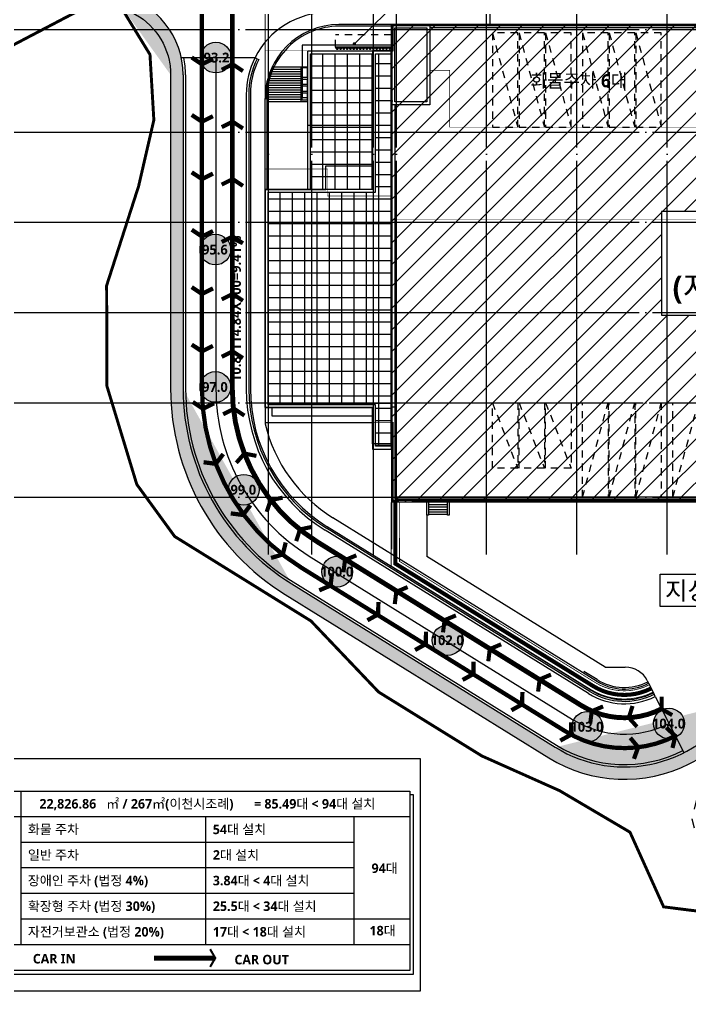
# Model space of a CAD drawing. Header units: millimetres. Extents: x 8000 to 190005487, y 8000 to 455456909.
# Drawn here: x 59747 to 141507, y 8000 to 127692 of the extents above; entities that cross this region are included whole.
import ezdxf
from ezdxf.enums import TextEntityAlignment as Align
from ezdxf.xclip import XClip

# ---------------------------------------------------------------- set-up
doc = ezdxf.new("R2010")
doc.units = ezdxf.units.MM
doc.header["$LTSCALE"] = 800
doc.header["$MEASUREMENT"] = 0
doc.header["$XCLIPFRAME"] = 0
for name, pattern in [('CEN', [62, 60, -1, 0, -1]), ('CENTER', [2, 1.25, -0.25, 0.25, -0.25]), ('HID', [2, 1.1, -0.9]), ('PHANTOM2', [31.75, 15.875, -3.175, 3.175, -3.175, 3.175, -3.175]), ('XREF_BASE$0$PHANTOM', [63.5, 31.75, -6.35, 6.35, -6.35, 6.35, -6.35]), ('XREF_BASE$0$PHANTOMX2', [5, 2.5, -0.5, 0.5, -0.5, 0.5, -0.5])]:
    doc.linetypes.add(name, pattern=pattern)
doc.layers.get('0').update_dxf_attribs({"linetype": 'CONTINUOUS'})
for name, color, linetype in [('2F', 5, 'HID'), ('8', 8, 'CONTINUOUS'), ('9', 3, 'CONTINUOUS'), ('__COL', 2, 'CONTINUOUS'), ('A-ANNO-TEXT2', 3, 'CONTINUOUS'), ('A-조적해치', 8, 'CONTINUOUS'), ('ADA030', 1, 'CONTINUOUS'), ('CEN', 1, 'CEN'), ('COL', 2, 'CONTINUOUS'), ('CONCM', 3, 'CONTINUOUS'), ('FIN', 5, 'CONTINUOUS'), ('LSMD_CONT_LDREG_41500', 1, 'CONTINUOUS'), ('rndur', 1, 'CONTINUOUS'), ('SYM', 7, 'CONTINUOUS'), ('WID', 4, 'CONTINUOUS'), ('XREF_BASE$0$CE_PROPERTY LINE', 2, 'XREF_BASE$0$PHANTOM'), ('도로레벨', 5, 'CONTINUOUS'), ('사업부지', 7, 'CONTINUOUS'), ('성토옹벽', 6, 'CONTINUOUS'), ('자전거거치대', 5, 'CONTINUOUS'), ('지상1층', 253, 'CONTINUOUS'), ('지상1층 평면도$0$A-PK', 6, 'CONTINUOUS'), ('지하2층외벽선', 6, 'CONTINUOUS')]:
    doc.layers.add(name, color=color, linetype=linetype)
for name, color, linetype, lineweight in [('A-MKXS-TEXT1', 3, 'CONTINUOUS', 25), ('CE_FH_TEXT', 130, 'CONTINUOUS', 20), ('XR-평면도$0$A-SSXM-STAIR', 7, 'CONTINUOUS', 25)]:
    doc.layers.add(name, color=color, linetype=linetype, lineweight=lineweight)
doc.layers.add('Defpoint', color=161, linetype='CONTINUOUS', plot=False)
doc.styles.add('SH_대대리576', font='')
doc.styles.get('SH_대대리576').set_extended_font_data('NanumGothic', bold=True)

# ---------------------------------------------------------------- blocks, each defined once
blk = doc.blocks.new('A$C782D0ED3')
for points in [[(10900, 17600), (0, 17600), (0, 11200), (700, 11200), (700, 16900), (10900, 16900)], [(700, 16900), (8600, 16900), (8600, 0), (700, 0)], [(1050, 16550), (8600, 16550), (8600, 0), (1050, 0)]]:
    blk.add_lwpolyline(points, close=True)
at = {"layer": '8'}
for p, q in [((2550, 0), (2550, 16550)), ((4050, 0), (4050, 16550)), ((5550, 0), (5550, 16550)), ((7050, 0), (7050, 16550)), ((8550, 0), (8550, 16550)), ((8600, 15050), (1050, 15050)), ((8600, 13550), (1050, 13550)), ((8600, 12050), (1050, 12050)), ((8600, 10550), (1050, 10550)), ((8600, 9050), (1050, 9050)), ((8600, 7550), (1050, 7550)), ((8600, 6050), (1050, 6050)), ((8600, 4550), (1050, 4550)), ((8600, 3050), (1050, 3050)), ((8600, 1550), (1050, 1550))]:
    blk.add_line(p, q, dxfattribs=at)
blk = doc.blocks.new('A$C1A6F6B66')
blk.add_lwpolyline([(15350, 48550), (13100, 48550), (13100, 31650), (0, 31650), (0, 5050), (13100, 5050), (13100, 0), (15400, 0), (15400, 350), (13450, 350), (13450, 5400), (350, 5400), (350, 31300), (13450, 31300), (13450, 48200), (15350, 48200)], close=True)
at = {"layer": '8'}
for p, q in [((13850, 350), (13850, 48200)), ((15350, 350), (15350, 48550)), ((15400, 46950), (13450, 46950)), ((15400, 45450), (13450, 45450)), ((15400, 43950), (13450, 43950)), ((15400, 42450), (13450, 42450)), ((15400, 40950), (13450, 40950)), ((15400, 39450), (13450, 39450)), ((15400, 37950), (13450, 37950)), ((15400, 36450), (13450, 36450)), ((15400, 34950), (13450, 34950)), ((15400, 33450), (13450, 33450)), ((1850, 5400), (1850, 31300)), ((3350, 5400), (3350, 31300)), ((4850, 5400), (4850, 31300)), ((6350, 5400), (6350, 31300)), ((7850, 5400), (7850, 31300)), ((9350, 5400), (9350, 31300)), ((10850, 5400), (10850, 31300)), ((12350, 5400), (12350, 31300)), ((15400, 31950), (13450, 31950)), ((15400, 30450), (350, 30450)), ((15400, 28950), (350, 28950)), ((15400, 27450), (350, 27450)), ((15400, 25950), (350, 25950)), ((15400, 24450), (350, 24450)), ((15400, 22950), (350, 22950)), ((15400, 21450), (350, 21450)), ((15400, 19950), (350, 19950)), ((15400, 18450), (350, 18450)), ((15400, 16950), (350, 16950)), ((15400, 15450), (350, 15450)), ((15400, 13950), (350, 13950)), ((15400, 12450), (350, 12450)), ((15400, 10950), (350, 10950)), ((15400, 9450), (350, 9450)), ((15400, 7950), (350, 7950)), ((15400, 6450), (350, 6450)), ((15400, 4950), (13450, 4950)), ((15400, 3450), (13450, 3450)), ((15400, 1950), (13450, 1950)), ((15400, 450), (13450, 450))]:
    blk.add_line(p, q, dxfattribs=at)
blk = doc.blocks.new('A$C1BFD5BFA')
for points in [[(106530, 22900), (100200, 22900)], [(106530, 12809), (106530, 22900)], [(100200, 22500), (106130, 22500), (106130, 13209), (100200, 13209)], [(106530, 12809), (100200, 12809)]]:
    blk.add_lwpolyline(points)
at = {"layer": 'COL'}
for points in [[(0, 58200), (0, 0), (100200, 0), (100200, 12809)], [(100200, 22900), (100200, 58200), (0, 58200)], [(95500, 57800), (4700, 57800)], [(400, 48400), (400, 400), (99800, 400), (99800, 13209), (99800, 13209)], [(99800, 13209), (99800, 13209), (99800, 48400)], [(100200, 22900), (100200, 12809)]]:
    blk.add_lwpolyline(points, dxfattribs=at)
for points in [[(4700, 48400), (0, 48400), (0, 58200), (4700, 58200)], [(4300, 48800), (400, 48800), (400, 57800), (4300, 57800)], [(95500, 48400), (100200, 48400), (100200, 58200), (95500, 58200)], [(95900, 48800), (99800, 48800), (99800, 57800), (95900, 57800)]]:
    blk.add_lwpolyline(points, close=True, dxfattribs=at)
blk = doc.blocks.new('지상1층 평면도$0$_P대형')
at = {"layer": '지상1층 평면도$0$A-PK', "color": 6, "linetype": 'HID'}
blk.add_line((-150, -1500), (-3250, -13000), dxfattribs=at)
blk.add_lwpolyline([(-150, -1500), (-150, -13000), (-3250, -13000), (-3250, -1500)], close=True, dxfattribs=at)
blk = doc.blocks.new('A$C666166B5')
at = {"layer": '지상1층 평면도$0$A-PK', "linetype": 'HID'}
blk.add_line((0, 8000), (3100, 0), dxfattribs=at)
blk.add_lwpolyline([(3100, 8000), (3100, 0), (0, 0), (0, 8000), (3100, 8000)], dxfattribs=at)
blk = doc.blocks.new('*U1107')
at = {"layer": 'Defpoint', "linetype": 'HID'}
for p, q in [((-400, -61), (-400, -1561)), ((6400, -61), (6400, -1561)), ((6400, -1561), (-400, -1561))]:
    blk.add_line(p, q, dxfattribs=at)
at = {"layer": 'SYM', "color": 5}
for p, q in [((-400, -61), (-400, 49)), ((6400, -61), (6400, 49))]:
    blk.add_line(p, q, dxfattribs=at)
at = {"layer": '자전거거치대'}
for p, q in [((6400, 49), (-400, 49)), ((6400, -61), (-400, -61))]:
    blk.add_line(p, q, dxfattribs=at)
at = {"layer": '자전거거치대', "linetype": 'HID'}
blk.add_line((6400, 0), (-400, 0), dxfattribs=at)
at = {"layer": '자전거거치대'}
for points in [[(-170, 169), (-170, -76, 1), (-145, -76), (-145, 169, 0.4142136), (-200, 225, 0.4142136), (-255, 169), (-255, -76, 1), (-230, -76), (-230, 169, -0.4142136), (-200, 199, -0.4142116), (-170, 169)], [(230, 169), (230, -76, 1), (255, -76), (255, 169, 0.4142136), (200, 225, 0.4142136), (145, 169), (145, -76, 1), (170, -76), (170, 169, -0.4142136), (200, 199, -0.4142116), (230, 169)], [(630, 169), (630, -76, 1), (655, -76), (655, 169, 0.4142136), (600, 225, 0.4142136), (545, 169), (545, -76, 1), (570, -76), (570, 169, -0.4142136), (600, 199, -0.4142116), (630, 169)], [(1030, 169), (1030, -76, 1), (1055, -76), (1055, 169, 0.4142136), (1000, 225, 0.4142136), (945, 169), (945, -76, 1), (970, -76), (970, 169, -0.4142136), (1000, 199, -0.4142116), (1030, 169)], [(1430, 169), (1430, -76, 1), (1455, -76), (1455, 169, 0.4142136), (1400, 225, 0.4142136), (1345, 169), (1345, -76, 1), (1370, -76), (1370, 169, -0.4142136), (1400, 199, -0.4142116), (1430, 169)], [(1830, 169), (1830, -76, 1), (1855, -76), (1855, 169, 0.4142136), (1800, 225, 0.4142136), (1745, 169), (1745, -76, 1), (1770, -76), (1770, 169, -0.4142136), (1800, 199, -0.4142116), (1830, 169)], [(2230, 169), (2230, -76, 1), (2255, -76), (2255, 169, 0.4142136), (2200, 225, 0.4142136), (2145, 169), (2145, -76, 1), (2170, -76), (2170, 169, -0.4142136), (2200, 199, -0.4142116), (2230, 169)], [(2630, 169), (2630, -76, 1), (2655, -76), (2655, 169, 0.4142136), (2600, 225, 0.4142136), (2545, 169), (2545, -76, 1), (2570, -76), (2570, 169, -0.4142136), (2600, 199, -0.4142116), (2630, 169)], [(3030, 169), (3030, -76, 1), (3055, -76), (3055, 169, 0.4142136), (3000, 225, 0.4142136), (2945, 169), (2945, -76, 1), (2970, -76), (2970, 169, -0.4142136), (3000, 199, -0.4142116), (3030, 169)], [(3430, 169), (3430, -76, 1), (3455, -76), (3455, 169, 0.4142136), (3400, 225, 0.4142136), (3345, 169), (3345, -76, 1), (3370, -76), (3370, 169, -0.4142136), (3400, 199, -0.4142116), (3430, 169)], [(3830, 169), (3830, -76, 1), (3855, -76), (3855, 169, 0.4142136), (3800, 225, 0.4142136), (3745, 169), (3745, -76, 1), (3770, -76), (3770, 169, -0.4142136), (3800, 199, -0.4142116), (3830, 169)], [(4230, 169), (4230, -76, 1), (4255, -76), (4255, 169, 0.4142136), (4200, 225, 0.4142136), (4145, 169), (4145, -76, 1), (4170, -76), (4170, 169, -0.4142136), (4200, 199, -0.4142116), (4230, 169)], [(4630, 169), (4630, -76, 1), (4655, -76), (4655, 169, 0.4142136), (4600, 225, 0.4142136), (4545, 169), (4545, -76, 1), (4570, -76), (4570, 169, -0.4142136), (4600, 199, -0.4142116), (4630, 169)], [(5030, 169), (5030, -76, 1), (5055, -76), (5055, 169, 0.4142136), (5000, 225, 0.4142136), (4945, 169), (4945, -76, 1), (4970, -76), (4970, 169, -0.4142136), (5000, 199, -0.4142116), (5030, 169)], [(5430, 169), (5430, -76, 1), (5455, -76), (5455, 169, 0.4142136), (5400, 225, 0.4142136), (5345, 169), (5345, -76, 1), (5370, -76), (5370, 169, -0.4142136), (5400, 199, -0.4142116), (5430, 169)], [(5830, 169), (5830, -76, 1), (5855, -76), (5855, 169, 0.4142136), (5800, 225, 0.4142136), (5745, 169), (5745, -76, 1), (5770, -76), (5770, 169, -0.4142136), (5800, 199, -0.4142116), (5830, 169)], [(6230, 169), (6230, -76, 1), (6255, -76), (6255, 169, 0.4142136), (6200, 225, 0.4142136), (6145, 169), (6145, -76, 1), (6170, -76), (6170, 169, -0.4142136), (6200, 199, -0.4142116), (6230, 169)]]:
    blk.add_lwpolyline(points, format="xyb", dxfattribs=at)
blk = doc.blocks.new('A$C53055D6E')
at = {"layer": 'XREF_BASE$0$CE_PROPERTY LINE', "color": 8, "linetype": 'XREF_BASE$0$PHANTOMX2', "ltscale": 3, "flags": 128}
blk.add_lwpolyline([(24653, 158067), (15380, 151109), (8259, 149251), (3838, 149290), (748, 147602), (-6916, 147572), (-7299, 146160), (-1843, 125252), (436, 116516), (2171, 109870), (5326, 104706), (5798, 96717), (3940, 88655), (43, 76541), (81, 64279), (3722, 52297), (8342, 45951), (24954, 35648), (27528, 32946), (33205, 26984), (45785, 19196), (55262, 14961), (63842, 9900), (67943, 799), (71065, 403), (74495, 0), (71416, 11497), (72509, 16027), (80907, 20283), (84381, 29814), (86654, 26118), (86417, 19281), (94182, 16961), (94474, 13223), (94701, 13128), (143072, 50641), (145797, 73715), (141926, 86006), (137274, 142330), (130340, 137929), (128629, 139085), (122336, 140647), (114378, 141402), (105827, 145930), (90331, 146144), (69871, 143916), (58636, 140116), (56478, 144307), (45633, 153630)], close=True, dxfattribs=at)
at = {"layer": '성토옹벽', "color": 4, "linetype": 'CENTER', "ltscale": 100, "const_width": 500, "flags": 128}
blk.add_lwpolyline([(35227, 50136), (35231, 42646), (59346, 27715, 0.2618101), (66396, 27417)], format="xyb", dxfattribs=at)
at = {"layer": '성토옹벽', "color": 4, "linetype": 'Continuous', "ltscale": 10, "const_width": 100, "flags": 128}
for points in [[(34727, 50135), (34732, 42367), (59083, 27290, 0.2618101), (66623, 26971)], [(35727, 50136), (35731, 42925), (59609, 28140, 0.2618101), (66170, 27863)]]:
    blk.add_lwpolyline(points, format="xyb", dxfattribs=at)
blk = doc.blocks.new('G$C940A8A8A')
at = {"layer": 'LSMD_CONT_LDREG_41500', "color": 1, "linetype": 'Continuous', "const_width": 300, "flags": 128}
blk.add_lwpolyline([(13684, 124791), (15433, 118998), (13873, 111149), (10039, 103817), (3210, 93080), (151, 81205), (648, 68692), (3516, 61385), (16989, 47222), (18797, 43957), (22785, 36755), (32990, 26043), (41091, 19552), (48115, 12489), (49785, 2647), (52706, 1476), (55923, 220)], dxfattribs=at)
blk = doc.blocks.new('123123')
at = {"layer": 'rndur', "linetype": 'PHANTOM2', "ltscale": 2, "const_width": 360, "flags": 128}
blk.add_lwpolyline([(206883, -157310), (202971, -156085), (192523, -138055), (192037, -134393), (187653, -139214), (180694, -143462), (173737, -143509), (161354, -148904), (157725, -144242), (154816, -136784), (158050, -127241), (126239, -144923), (122996, -147375), (114777, -142533), (78067, -156212), (59378, -150969), (50990, -145420), (42961, -141949), (35259, -140747), (23792, -141142), (15855, -140119), (12425, -139716), (9303, -139321), (5202, -130219), (-3377, -125158), (-12855, -120922), (-25433, -113134), (-31110, -107172), (-33684, -104469), (-50296, -94166), (-54916, -87820), (-58556, -75838), (-58594, -63575), (-54697, -51462), (-52838, -43399), (-53310, -35411), (-56465, -30247), (-58199, -23603), (-65933, 6044), (-65550, 7455), (-83110, 7388), (-99556, 7405), (-100789, 7832), (-83513, -58384), (-91570, -60086), (-90952, -159807)], dxfattribs=at)
at = {"layer": 'rndur', "linetype": 'PHANTOM2', "ltscale": 2, "flags": 128}
blk.add_lwpolyline([(206883, -157310), (202971, -156085), (192523, -138055), (192037, -134393), (187653, -139214), (180694, -143462), (173737, -143509), (161354, -148904), (157725, -144242), (154816, -136784), (158050, -127241), (126239, -144923), (122996, -147375), (114777, -142533), (78067, -156212), (59378, -150969), (50990, -145420), (42961, -141949), (35259, -140747), (23792, -141142), (15855, -140119), (12425, -139716), (9303, -139321), (5202, -130219), (-3377, -125158), (-12855, -120922), (-25433, -113134), (-31110, -107172), (-33684, -104469), (-50296, -94166), (-54916, -87820), (-58556, -75838), (-58594, -63575), (-54697, -51462), (-52838, -43399), (-53310, -35411), (-56465, -30247), (-58199, -23603), (-65933, 6044), (-65550, 7455), (-83110, 7388), (-99556, 7405), (-100789, 7832), (-83513, -58384), (-91570, -60086), (-90952, -159807)], dxfattribs=at)
at = {"rotation": 14.62512504690287}
blk.add_blockref('G$C940A8A8A', (-38193, -154447), dxfattribs=at)

msp = doc.modelspace()

# ---------------------------------------------------------------- hatches: boundary and pattern name
at = {"layer": '2F', "linetype": 'ByBlock'}
h = msp.add_hatch(dxfattribs=at)
h.set_pattern_fill('ANSI31', color=256, scale=15000)
h.set_pattern_definition([(45, (-2584541.3, 1388298.8), (-1325.8252, 1325.8252), [])])
h.paths.add_polyline_path([(105076.7, 127089.3), (105076.7, 68889.3), (205276.7, 68889.3), (205276.7, 81889.3), (211598.8, 81889.3), (211598.8, 91789.3), (205276.7, 91789.3), (205276.7, 127089.3)])
h.paths.add_polyline_path([(137970.5, 91661.9), (172382.8, 91661.9), (172382.8, 104316.6), (137970.5, 104316.6)], flags=16)
at = {"layer": '도로레벨', "linetype": 'Continuous', "true_color": 0xffffff}
h = msp.add_hatch(color=7, dxfattribs=at)
edge = h.paths.add_edge_path()
edge.add_arc((83672.1, 123063.1), 1873.2, 0, 360)
h = msp.add_hatch(color=7, dxfattribs=at)
edge = h.paths.add_edge_path()
edge.add_arc((83606.2, 99656.2), 1873.2, 0, 360)
h = msp.add_hatch(color=7, dxfattribs=at)
edge = h.paths.add_edge_path()
edge.add_arc((83606.2, 82908.3), 1873.2, 0, 360)
h = msp.add_hatch(color=7, dxfattribs=at)
edge = h.paths.add_edge_path()
edge.add_arc((87072.1, 70378), 1873.2, 0, 360)
h = msp.add_hatch(color=7, dxfattribs=at)
edge = h.paths.add_edge_path()
edge.add_arc((98455.5, 60385.9), 1873.2, 0, 360)
h = msp.add_hatch(color=7, dxfattribs=at)
edge = h.paths.add_edge_path()
edge.add_arc((111923.1, 52037), 1873.2, 0, 360)
h = msp.add_hatch(color=7, dxfattribs=at)
edge = h.paths.add_edge_path()
edge.add_arc((128960.4, 41475.1), 1873.2, 0, 360)
h = msp.add_hatch(color=7, dxfattribs=at)
edge = h.paths.add_edge_path()
edge.add_arc((138903.9, 41873.8), 1873.2, 0, 360)
at = {"layer": '사업부지', "linetype": 'Continuous', "ltscale": 10}
h = msp.add_hatch(dxfattribs=at)
h.set_pattern_fill('AR-HBONE', color=8, scale=100, angle=14.625125, style=0)
h.set_pattern_definition([(59.62512505, (-197505235.8, -418325729.87), (-142.83199963, 547.356392), [1200, -400]), (149.62512505, (-197505033.53, -418325384.78), (-142.83199963, 547.356392), [1200, -400])])
edge = h.paths.add_edge_path()
edge.add_arc((69656.1, 120961.3), 8500, 12.089525, 71.410291, ccw=False)
edge.add_arc((69656.1, 120961.3), 8500, 359.999998, 12.089525, ccw=False)
edge.add_line((78156.1, 120961.3), (78156.1, 82684.9))
edge.add_arc((107656.1, 82684.9), 29500, 179.999998, 238.204007)
edge.add_line((92112.7, 57611.9), (124240, 37695.3))
edge.add_arc((133460.7, 52569), 17500, 238.204012, 296.889284)
edge.add_arc((133460.7, 52569), 17500, 296.889284, 329.811311)
edge.add_arc((160256.3, 36980.7), 13500, 89.999998, 149.811311, ccw=False)
edge.add_line((160256.3, 50480.7), (162177.1, 50480.7))
edge.add_line((162177.1, 50480.7), (162177.1, 51980.7))
edge.add_line((162177.1, 51980.7), (160256.3, 51980.7))
edge.add_arc((160256.3, 36980.7), 15000, 89.999998, 149.811311)
edge.add_arc((133460.7, 52569), 16000, 296.889284, 329.811311, ccw=False)
edge.add_arc((133460.7, 52569), 16000, 238.204012, 296.889284, ccw=False)
edge.add_line((125030.3, 38970.2), (92903, 58886.8))
edge.add_arc((107656.1, 82684.9), 28000, 179.999998, 238.204007, ccw=False)
edge.add_line((79656.1, 82684.9), (79656.1, 120961.3))
edge.add_arc((69656.1, 120961.3), 10000, 359.999999, 12.089525)
edge.add_arc((69656.1, 120961.3), 10000, 12.089525, 76.961351)
edge.add_line((71912.2, 130703.5), (72365.8, 129017.8))

# ---------------------------------------------------------------- linework, layer by layer
msp.add_lwpolyline([(100551.6, 124741.6), (104557.1, 128648.3)])
at = {"const_width": 200}
msp.add_lwpolyline([(100451.6, 124741.6, 1), (100651.6, 124741.6, 1)], format="xyb", close=True, dxfattribs=at)
for points in [[(94180.1, 121855.4), (94803.6, 121855.4), (94803.6, 120620.9), (94180.1, 120620.9)], [(94180.1, 120450), (94803.6, 120450), (94803.6, 119767.9), (94180.1, 119767.9)], [(94180.1, 119627), (94803.6, 119627), (94803.6, 118944.9), (94180.1, 118944.9)], [(94180.1, 118766.1), (94803.6, 118766.1), (94803.6, 117855.1), (94180.1, 117855.1)], [(137970.5, 91661.9), (172382.8, 91661.9), (172382.8, 104316.6), (137970.5, 104316.6)], [(137840.6, 60068.9), (161583, 60068.9), (161583, 56123.3), (137840.6, 56123.3)]]:
    msp.add_lwpolyline(points, close=True)
at = {"layer": '2F'}
msp.add_lwpolyline([(105076.7, 127089.3), (105076.7, 68889.3), (205276.7, 68889.3), (205276.7, 81889.3), (211598.8, 81889.3), (211598.8, 91789.3), (205276.7, 91789.3), (205276.7, 127089.3)], close=True, dxfattribs=at)
at = {"layer": '9', "color": 10, "linetype": 'HID', "const_width": 600}
msp.add_lwpolyline([(47338.2, 178989.2), (57378.9, 140506.9, 0.41245526), (63450.1, 136923.7), (79438.9, 140993, -0.48924192), (85672.1, 136147.5), (85672.1, 82692.2, 0.25956786), (96080.4, 63993.8), (128207.7, 44077.1, 0.26181008), (137999.4, 43657.6, 0.26181008)], format="xyb", dxfattribs=at)
at = {"layer": '9', "color": 10, "ltscale": 0.01}
for points, const_width in [([(84376, 121581.2), (85718.5, 122250.3), (86969.2, 121422.1)], 500), ([(84376, 114581.2), (85718.5, 115250.3), (86969.2, 114422.1)], 500), ([(84376, 107581.2), (85718.5, 108250.3), (86969.2, 107422.1)], 500), ([(84376, 100581.2), (85718.5, 101250.3), (86969.2, 100422.1)], 500), ([(84376, 93581.2), (85718.5, 94250.3), (86969.2, 93422.1)], 500), ([(84376, 86581.2), (85718.5, 87250.3), (86969.2, 86422.1)], 500), ([(84549.7, 79581.2), (85892.2, 80250.3), (87142.9, 79422.1)], 500), ([(86159.7, 73658.2), (87144.8, 74789.4), (88617, 74501.8)], 500), ([(89868.7, 67679.9), (90337, 69104.9), (91805.2, 69411.9)], 500), ([(93456.1, 64116.5), (93924.3, 65541.5), (95392.6, 65848.5)], 500), ([(99217.4, 60308.8), (99405.8, 61796.9), (100788.8, 62377.8)], 500), ([(105472.2, 56441.5), (105660.6, 57929.7), (107043.6, 58510.6)], 500), ([(111355.4, 52984.9), (111543.8, 54473.1), (112926.8, 55054)], 500), ([(116872.2, 49464.5), (117060.6, 50952.6), (118443.6, 51533.5)], 500), ([(122945.3, 45767.6), (123133.7, 47255.7), (124516.7, 47836.6)], 500), ([(139291.7, 42896), (137999.4, 43657.6), (138012.8, 45157.5)], 500), ([(129300.2, 41889), (129488.6, 43377.1), (130871.6, 43958)], 500), ([(135005.4, 41473.6), (134000.3, 42587.1), (134462.1, 44014.2)], 500), ([(82967.3, 12199.6), (83592.3, 13282.1), (82967.3, 14364.6)], 260.4)]:
    msp.add_lwpolyline(points, dxfattribs=dict(at, const_width=const_width))
at = {"layer": '9', "color": 10, "linetype": 'HID', "const_width": 600}
msp.add_lwpolyline([(83592.3, 13282.1), (76139.7, 13282.1)], dxfattribs=at)
at = {"layer": '__COL', "color": 3, "ltscale": 0.8}
for p, q in [((59890.6, 33629.8), (59890.6, 14899.5)), ((107757.2, 33168.8), (107296.1, 33168.8)), ((107757.2, 11316.6), (107757.2, 33168.8)), ((107296.1, 30508), (48298.1, 30508)), ((82408.9, 30508), (82408.9, 14899.5)), ((100491, 30508), (100491, 14899.5)), ((100491, 27387), (59890.6, 27387)), ((100491, 24265.1), (59890.6, 24265.1)), ((100491, 21143.2), (59890.6, 21143.2)), ((107296.1, 18021.4), (59890.6, 18021.4)), ((107296.1, 14899.5), (40052.2, 14899.5)), ((40513.3, 11316.6), (107757.2, 11316.6))]:
    msp.add_line(p, q, dxfattribs=at)
msp.add_lwpolyline([(40052.2, 11777.6), (40052.2, 33629.8), (107296.1, 33629.8), (107296.1, 11777.6)], close=True, dxfattribs=at)
at = {"layer": 'A-조적해치'}
for p, q in [((79451.4, 123063.1), (79756.9, 123063.1)), ((88441.8, 123063.1), (88709.7, 122928.1)), ((87372.1, 118563.1), (87372.1, 82692.2)), ((129103.5, 45522), (96976.1, 65438.7)), ((137230.5, 45173.8), (137094.8, 45441.4)), ((140577.3, 38573.9), (140713, 38306.3))]:
    msp.add_line(p, q, dxfattribs=at)
msp.add_lwpolyline([(79972.1, 120968.7), (79972.1, 82692.2, 0.2595675), (93077.1, 59149.2), (125204.4, 39232.5)], format="xyb", dxfattribs=at)
for centre, radius, start, end in [((69672.1, 120968.7), 10300, 0, 11.73232), ((97372.1, 118563.1), 10000, 153.256316, 180), ((107672.1, 82692.2), 20300, 180, 238.204009), ((133476.7, 52576.4), 8300, 238.204009, 296.889286), ((133476.7, 52576.4), 15700, 238.204009, 296.889286)]:
    msp.add_arc(centre, radius, start, end, dxfattribs=at)
at = {"layer": 'ADA030', "color": 8, "flags": 128}
msp.add_lwpolyline([(108557.6, 37013), (108580.9, 37005)], dxfattribs=at)
at = {"layer": 'CE_FH_TEXT', "linetype": 'CENTER', "const_width": 53.3}
msp.add_lwpolyline([(89668.8, 109484.8), (97268.8, 109484.8), (97268.8, 106184.8), (105068.8, 106184.8), (105068.8, 103284.8), (205068.8, 103284.8), (205068.8, 127084.8), (200568.8, 127084.8), (200568.8, 121504.8), (198168.8, 121504.8), (198168.8, 114584.8), (150268.8, 114584.8), (150268.8, 127084.8), (145568.8, 127084.8), (145568.8, 121504.8), (143168.8, 121504.8), (143168.8, 114584.8), (112168.8, 114584.8), (112168.8, 121504.8), (109768.8, 121504.8), (109768.8, 127084.8), (105068.8, 127084.8), (105068.8, 123884.8), (89668.8, 123884.8)], close=True, dxfattribs=at)
at = {"layer": 'CEN'}
for p, q in [((90072.1, 62488.1), (90072.1, 195988.1)), ((95372.1, 62488.1), (95372.1, 195988.1)), ((102872.1, 62488.1), (102872.1, 195988.1)), ((105672.1, 62488.1), (105672.1, 195988.1)), ((116672.1, 62488.1), (116672.1, 195988.1)), ((127672.1, 62488.1), (127672.1, 195988.1)), ((138672.1, 62488.1), (138672.1, 195988.1)), ((105172.1, 78288.1), (105172.1, 126988.1)), ((105172.1, 126988.1), (205172.1, 126988.1)), ((37672.1, 126488.1), (211647.1, 126488.1)), ((37672.1, 113988.1), (211672.1, 113988.1)), ((105172.1, 73888.1), (105172.1, 111688.1)), ((105172.1, 80688.1), (105172.1, 106738.1)), ((37672.1, 102988.1), (211672.1, 102988.1)), ((37672.1, 91988.1), (211672.1, 91988.1)), ((37672.1, 80988.1), (211672.1, 80988.1)), ((37672.1, 69488.1), (211672.1, 69488.1))]:
    msp.add_line(p, q, dxfattribs=at)
for points in [[(90072.1, 154288.1), (138672.1, 154288.1), (138672.1, 141788.1), (185572.1, 141788.1), (185572.1, 126488.1), (204672.1, 126488.1), (204672.1, 126488.1), (204672.1, 126488.1), (204672.1, 80988.1), (193672.1, 69488.1), (105672.1, 69488.1), (105672.1, 69488.1), (105672.1, 69488.1), (105672.1, 80438.1), (105172.1, 80438.1), (105172.1, 80888.1), (90072.1, 80888.1)], [(105172.1, 126988.1), (205172.1, 126988.1), (205172.1, 91438.1), (211272.1, 91438.1), (211272.1, 82238.1), (205172.1, 82238.1), (205172.1, 68988.1), (105172.1, 68988.1)]]:
    msp.add_lwpolyline(points, close=True, dxfattribs=at)
at = {"layer": 'COL', "color": 130, "linetype": 'HID', "ltscale": 1000}
msp.add_lwpolyline([(43564.4, 177620, 520.8, 520.8, 0), (54744.6, 134769.3, 520.8, 520.8, 0.41403008), (60841.9, 131192.8, 520.8, 520.8, 0), (75712.9, 135062.8, 520.8, 520.8, -0.49090743), (81972.1, 130223.9, 520.8, 520.8, 0), (81972.1, 82692.2, 520.8, 520.8, 0.2595675), (94130.9, 60849.1, 520.8, 520.8, 0), (126258.2, 40932.4, 520.8, 520.8, 0.26181013), (139672.8, 40357.6, 0, 0, 0)], format="xyseb", dxfattribs=at)
at = {"layer": 'COL', "color": 130, "ltscale": 1000, "const_width": 520.8}
for points in [[(83314.6, 122919.3), (81972.1, 122250.3), (80721.4, 123078.4)], [(83314.6, 115919.3), (81972.1, 115250.3), (80721.4, 116078.4)], [(83314.6, 108919.3), (81972.1, 108250.3), (80721.4, 109078.4)], [(83314.6, 101919.3), (81972.1, 101250.3), (80721.4, 102078.4)], [(83314.6, 94919.3), (81972.1, 94250.3), (80721.4, 95078.4)], [(83314.6, 87919.3), (81972.1, 87250.3), (80721.4, 88078.4)], [(83443.3, 80919.3), (82100.7, 80250.3), (80850, 81078.4)], [(84569.5, 74728.3), (83658.2, 73536.8), (82170.7, 73730.3)], [(87878.8, 68492.4), (86967.6, 67300.9), (85480.1, 67494.4)], [(92179, 63946.1), (91828.2, 62487.7), (90389.8, 62062.3)], [(97830.4, 60185), (97646.9, 58696.3), (96265.9, 58110.9)], [(103479.8, 56684.1), (103451.8, 55184.3), (102139, 54458.7)], [(109286.2, 53060.5), (109258.2, 51560.8), (107945.4, 50835.2)], [(115083, 49415), (115055, 47915.2), (113742.2, 47189.6)], [(121031.7, 45715.7), (121003.7, 44216), (119690.9, 43490.4)], [(126989.1, 42015.9), (126961.1, 40516.1), (125648.3, 39790.5)], [(138576.7, 41381.7), (139672.8, 40357.6), (139333.9, 38896.4)], [(134184, 40128.8), (135146.8, 38978.6), (134632.1, 37569.7)]]:
    msp.add_lwpolyline(points, dxfattribs=at)
at = {"layer": 'COL'}
msp.add_lwpolyline([(89872.1, 118063.1), (89872.1, 106988.1), (89672.1, 106988.1), (89672.1, 118063.1)], close=True, dxfattribs=at)
at = {"layer": 'CONCM', "color": 4, "ltscale": 0.3}
for p, q in [((38897, 37593.1), (108557.6, 37593.1)), ((108557.6, 37593.1), (108557.6, 9246.9)), ((108557.6, 9246.9), (38897, 9246.9))]:
    msp.add_line(p, q, dxfattribs=at)
at = {"layer": 'FIN'}
msp.add_arc((97372.1, 118563.1), 10000, 90, 153.256316, dxfattribs=at)
at = {"layer": 'rndur', "linetype": 'PHANTOM2', "ltscale": 2, "const_width": 360, "flags": 128}
msp.add_lwpolyline([(71930.3, 130695.3), (69248.7, 129995), (46070.3, 117827.8), (41231.2, 116564.2)], dxfattribs=at)
at = {"layer": 'WID'}
for p, q in [((117072.1, 141988.1), (117072.1, 127088.1)), ((105076.7, 127088.1), (98672.1, 127088.1)), ((105068.8, 126888.1), (98672.1, 126888.1)), ((79756.9, 123063.1), (88441.8, 123063.1)), ((88709.7, 122928.1), (88888.3, 122838.1)), ((87672.1, 118563.1), (87672.1, 82692.2)), ((87872.1, 118563.1), (87872.1, 82692.2)), ((89672.1, 106988.1), (89672.1, 118063.1)), ((89672.1, 80388.1), (89672.1, 78588.1)), ((89672.1, 80388.1), (89672.1, 78420.2)), ((89672.1, 78588.1), (102772.1, 78588.1)), ((105072.1, 68888.2), (105072.1, 63125.8)), ((109372.1, 67288.1), (109372.1, 62225)), ((129366.9, 45947), (97239.6, 65863.6)), ((130051.9, 47051.9), (97924.5, 66968.6)), ((129261.5, 45777), (97134.2, 65693.7)), ((129261.5, 45777), (97134.2, 65693.7)), ((105097.1, 62526.2), (105097.1, 62522.1)), ((131105.7, 48751.7), (109372.1, 62225)), ((130157.2, 47221.9), (128521.7, 48235.8)), ((131105.7, 48751.7), (133573.8, 48751.7)), ((136249.4, 47108.5), (136326, 46957.6)), ((136326, 46957.6), (136416.4, 46779.2)), ((136416.4, 46779.2), (137049.6, 45530.5)), ((137004.4, 45619.7), (137094.8, 45441.4)), ((137230.5, 45173.8), (140577.3, 38573.9))]:
    msp.add_line(p, q, dxfattribs=at)
for points in [[(105072.1, 124588.1), (94172.1, 124588.1), (94172.1, 118188.1), (94872.1, 118188.1)], [(90755.8, 121931.5), (90575.8, 122018.8)], [(90689.1, 121908.3), (90599.1, 121951.9)], [(90472.1, 80388.1), (90472.1, 79388.1), (102772.1, 79388.1)]]:
    msp.add_lwpolyline(points, dxfattribs=at)
for points in [[(83672.1, 123063.1), (83672.1, 82692.2, 0.25956786), (95026.6, 62293.9), (127153.9, 42377.3, 0.26181008), (138903.9, 41873.8, 0.26181008)], [(79672.1, 120968.7), (79672.1, 82692.2, 0.2595675), (92919, 58894.2), (125046.4, 38977.5)]]:
    msp.add_lwpolyline(points, format="xyb", dxfattribs=at)
for centre, radius, start, end in [((69672.1, 120968.7), 10000, 0, 76.961353), ((98672.1, 118088.1), 9000, 90, 180), ((98672.1, 118088.1), 8800, 90, 180.162772), ((97372.1, 118563.1), 9700, 153.256316, 180), ((97372.1, 118563.1), 9500, 153.256316, 180), ((98672.1, 118088.1), 9000, 154.103526, 180.159155), ((98672.1, 118088.1), 8950, 154.423616, 180.159155), ((98672.1, 118088.1), 8850, 154.427233, 180.162772), ((98672.1, 118088.1), 8800, 154.103526, 180.162772), ((107672.1, 82692.2), 20000, 180, 238.204009), ((107672.1, 82692.2), 19800, 180, 238.204009), ((107672.1, 82692.2), 18500, 193.351184, 238.204009), ((133573.8, 45751.7), 3000, 26.889286, 90), ((133476.7, 52576.4), 6500, 238.204009, 296.889286), ((133476.7, 52576.4), 6300, 238.204009, 296.889286), ((133476.7, 52576.4), 8000, 238.204009, 296.889286), ((133476.7, 52576.4), 7800, 238.204009, 296.889286), ((133476.7, 52576.4), 16000, 238.204009, 329.811319)]:
    msp.add_arc(centre, radius, start, end, dxfattribs=at)
at = {"layer": 'XR-평면도$0$A-SSXM-STAIR'}
for p, q in [((90400.5, 121091.5), (94072.1, 121091.5)), ((90507.6, 121371.5), (94072.1, 121371.5)), ((90625.8, 121651.5), (94072.1, 121651.5)), ((90755.8, 121931.5), (94872.1, 121931.5)), ((94072.1, 117731.5), (94072.1, 121931.5)), ((90076, 119971.5), (94072.1, 119971.5)), ((90142.2, 120251.5), (94072.1, 120251.5)), ((90218.1, 120531.5), (94072.1, 120531.5)), ((90304.1, 120811.5), (94072.1, 120811.5)), ((89885.4, 118571.5), (94072.1, 118571.5)), ((89905.3, 118851.5), (94072.1, 118851.5)), ((89934.2, 119131.5), (94072.1, 119131.5)), ((89972.2, 119411.5), (94072.1, 119411.5)), ((90019.4, 119691.5), (94072.1, 119691.5)), ((89874.5, 118291.5), (94072.1, 118291.5)), ((89874.5, 118011.5), (94072.1, 118011.5)), ((89874.5, 117731.5), (94872.1, 117731.5)), ((109572.1, 68588.1), (111897.1, 68588.1)), ((109572.1, 68288.1), (111897.1, 68288.1)), ((109572.1, 67988.1), (111897.1, 67988.1)), ((109572.1, 67688.1), (111897.1, 67688.1)), ((109572.1, 67388.1), (111897.1, 67388.1))]:
    msp.add_line(p, q, dxfattribs=at)
for points in [[(109572.1, 68888.1), (109572.1, 67288.1), (109572.1, 67288.1), (109372.1, 67288.1), (109372.1, 68888.1)], [(112097.1, 68888.1), (112097.1, 67288.1), (112097.1, 67288.1), (111897.1, 67288.1), (111897.1, 68888.1)]]:
    msp.add_lwpolyline(points, dxfattribs=at)
at = {"layer": '도로레벨', "color": 7, "linetype": 'Continuous'}
for centre in [(83672.1, 123063.1), (83606.2, 99656.2), (83606.2, 82908.3), (87072.1, 70378), (98455.5, 60385.9), (111923.1, 52037), (128960.4, 41475.1), (138903.9, 41873.8)]:
    msp.add_circle(centre, 1873.2, dxfattribs=at)
at = {"layer": '사업부지', "color": 8, "linetype": 'Continuous', "ltscale": 10, "flags": 128}
msp.add_lwpolyline([(72365.8, 129017.8, -0.2647752), (77967.6, 122741.5, -0.05279949), (78156.1, 120961.3), (78156.1, 82684.9, 0.2595675), (92112.7, 57611.9), (124240, 37695.3, 0.26181011), (141375.4, 36961.1, 0.14464574), (148587.2, 43769.2, -0.26706697), (160256.3, 50480.7), (162177.1, 50480.7)], format="xyb", dxfattribs=at)
at = {"layer": '지상1층'}
msp.add_lwpolyline([(89668.8, 80384.8), (89668.8, 106984.8), (97068.8, 106984.8), (97068.8, 109884.8), (102768.8, 109884.8), (102768.8, 114784.8), (94868.8, 114784.8), (94868.8, 123884.8), (105268.8, 123884.8), (105268.8, 127084.8), (109768.8, 127084.8), (205268.8, 127084.8), (205268.8, 69084.8), (105268.8, 69084.8), (105268.8, 75984.8), (102768.8, 75984.8), (102768.8, 80384.8)], close=True, dxfattribs=at)
at = {"layer": '지하2층외벽선', "linetype": 'HID', "const_width": 100}
msp.add_lwpolyline([(194072.1, 69088.1), (105272.1, 69088.1), (105272.1, 78588.1), (89672.1, 78588.1), (89672.1, 154688.1), (144868.8, 154688.1), (144868.8, 142188.1), (185672.1, 142188.1), (185672.1, 127088.1), (205072.1, 127088.1), (205072.1, 80588.1), (194072.1, 69088.1)], dxfattribs=at)

# ---------------------------------------------------------------- block references
ref = msp.add_blockref('123123', (128944.9, 158844.9))
XClip(ref).set_block_clipping_path([(-120944.9433038561, -150844.9393511166), (163055.0566959581, 70755.0606488834)])
for name, p in [('A$C1BFD5BFA', (105068.8, 68884.8)), ('A$C782D0ED3', (94172.1, 106988.1)), ('A$C1A6F6B66', (89672.1, 75338.1)), ('A$C666166B5', (117368.8, 72988.1)), ('A$C666166B5', (120618.8, 72988.1)), ('A$C666166B5', (123868.8, 72988.1))]:
    msp.add_blockref(name, p)
at = {"xscale": -1, "rotation": 180}
msp.add_blockref('*U1107', (98668.8, 124269.4), dxfattribs=at)
at = {"layer": '성토옹벽', "linetype": 'ByBlock'}
msp.add_blockref('A$C53055D6E', (70312.8, 18724.5), dxfattribs=at)
at = {"layer": '지상1층 평면도$0$A-PK', "xscale": -1}
for p in [(117218.8, 127584.8), (120468.8, 127584.8), (123718.8, 127584.8), (128218.8, 127584.8), (131468.8, 127584.8), (134718.8, 127584.8)]:
    msp.add_blockref('지상1층 평면도$0$_P대형', p, dxfattribs=at)
at = {"layer": '지상1층 평면도$0$A-PK', "rotation": 180}
for p in [(128218.8, 67988.1), (131468.8, 67988.1), (134718.8, 67988.1), (139218.8, 67988.1)]:
    msp.add_blockref('지상1층 평면도$0$_P대형', p, dxfattribs=at)

# ---------------------------------------------------------------- texts
at = {"color": 7, "style": 'SH_대대리576'}
for s, height, p in [('22,826.86', 1163.11, (65622.2, 31509.7)), ('㎡ / 267㎡(이천시조례)', 1163.113, (78057.8, 31509.7)), ('= 85.49대 < 94대 설치', 1163.113, (95710.5, 31509.7)), ('94대', 1163.11, (104239.7, 23652.3)), ('18대', 1163.11, (103989.5, 16040.5))]:
    msp.add_text(s, height=height, dxfattribs=at).set_placement(p, align=Align.CENTER)
for s, height, p in [('화물 주차', 1163.11, (60751, 28387.9)), ('54대 설치', 1163.11, (83295.5, 28387.9)), ('일반 주차', 1163.11, (60751, 25266.9)), ('2대 설치', 1163.11, (83295.5, 25266.9)), ('장애인 주차 (법정 4%%%)', 1163.113, (60751, 22145)), ('3.84대 < 4대 설치', 1163.113, (83295.5, 22145)), ('확장형 주차 (법정 30%%%)', 1163.113, (60751, 19023.1)), ('25.5대 < 34대 설치', 1163.113, (83295.5, 19023.1)), ('자전거보관소 (법정 20%%%)', 1163.113, (60751, 15901.3)), ('17대 < 18대 설치', 1163.113, (83295.5, 15901.3))]:
    msp.add_text(s, height=height, dxfattribs=at).set_placement(p)
for s, p in [('CAR IN', (63960.8, 13200.1)), ('CAR OUT', (89245.7, 13089.1))]:
    msp.add_text(s, height=1163.11, dxfattribs=at).set_placement(p, align=Align.MIDDLE_CENTER)
at = {"layer": 'A-ANNO-TEXT2', "color": 6, "style": 'SH_대대리576'}
for s, p in [('93.2', (83738.3, 123070.3)), ('95.6', (83549.5, 99653.9)), ('97.0', (83549.5, 82906.1)), ('99.0', (87015.4, 70375.8)), ('100.0', (98398.8, 60383.7)), ('102.0', (111866.4, 52034.7)), ('103.0', (128903.7, 41472.8)), ('104.0', (138847.2, 41871.6))]:
    msp.add_text(s, height=1200, dxfattribs=at).set_placement(p, align=Align.MIDDLE_CENTER)
at = {"layer": 'A-ANNO-TEXT2', "style": 'SH_대대리576'}
msp.add_text('10.8/114.84X100=9.41%%%', height=1200, rotation=90, dxfattribs=at).set_placement((86712.4, 83525.1))
for s, height, p in [('(지하2층,지상4층)', 2800, (139340.5, 93689.4)), ('지상3층 상,하차', 2200, (138414.4, 56960.4))]:
    msp.add_text(s, height=height, dxfattribs=at).set_placement(p)
at = {"layer": 'A-MKXS-TEXT1', "style": 'SH_대대리576'}
msp.add_text('화물주차 6대', height=1600, dxfattribs=at).set_placement((127924, 120243.9), align=Align.MIDDLE_CENTER)

doc.saveas('drawing.dxf')
